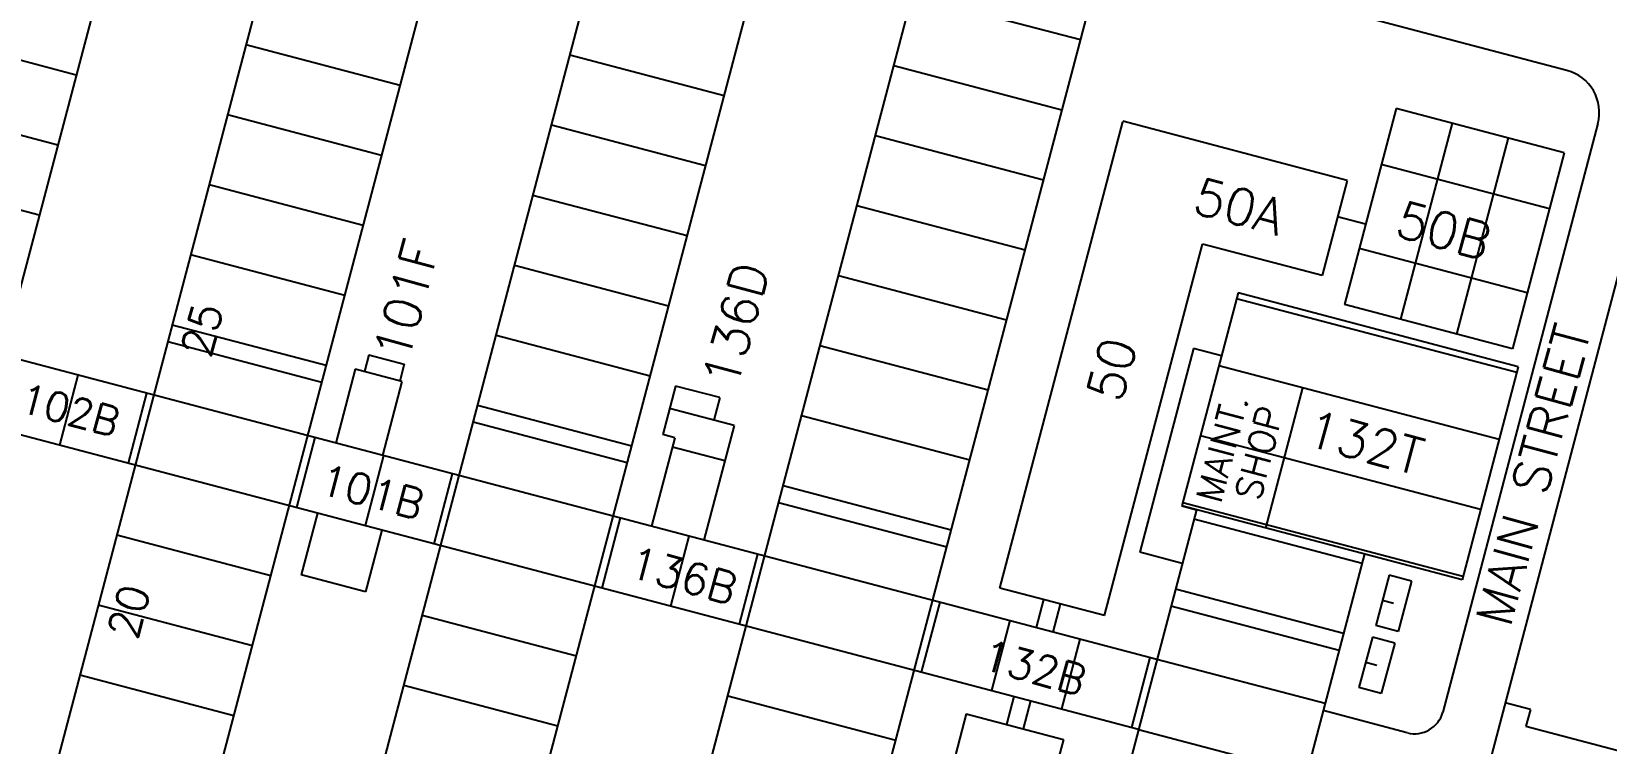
# Model space of a CAD drawing. Extents: x -16413 to 78405, y -232 to 83089.
# Drawn here: x 33437 to 39959, y 28326 to 31275 of the extents above; entities that cross this region are included whole.
import ezdxf
from ezdxf.enums import TextEntityAlignment as Align

# ---------------------------------------------------------------- set-up
doc = ezdxf.new("R2010")
doc.units = 0
doc.header["$LTSCALE"] = 350
doc.header["$MEASUREMENT"] = 0
doc.linetypes.add('CV45', pattern=[1, 1])
doc.layers.add('BACKGROUND', color=7, linetype='CONTINUOUS')
doc.styles.add('SIMPLEX', font='SIMPLEX')

msp = doc.modelspace()

# ---------------------------------------------------------------- linework, layer by layer
at = {"layer": 'BACKGROUND', "linetype": 'CV45'}
for p, q in [((34791.2, 22720.3), (38154.7, 35484.5)), ((35640.3, 23117), (38851, 35301)), ((32899.7, 23218.7), (35966.1, 34855.2)), ((33526.3, 23053.6), (36592.7, 34690.1)), ((34164.5, 22885.4), (37231, 34521.9))]:
    msp.add_line(p, q, dxfattribs=at)
at = {"layer": 'BACKGROUND'}
for p, q in [((34701.4, 35188.7), (31635, 23552)), ((35327.9, 35023.4), (32261.6, 23386.8)), ((38097.5, 28674.3), (18742.2, 33774.6)), ((38021.1, 28384.2), (18665.7, 33484.2)), ((37780.7, 31239.7), (37084.5, 31423.2)), ((39795, 31113.3), (38866.7, 31357.9)), ((33622.5, 31094.5), (32984.3, 31262.7)), ((34963.8, 31051.3), (34325.5, 31219.5)), ((36305, 31008.1), (35666.8, 31176.3)), ((37704.3, 30949.6), (37008.1, 31133.1)), ((33546, 30804.4), (32907.8, 30972.6)), ((34887.3, 30761.2), (34249.1, 30929.4)), ((39087.6, 30956.4), (38873.6, 30144.1)), ((39783.9, 30772.9), (39087.7, 30956.3)), ((36228.6, 30718), (35590.4, 30886.2)), ((37447.3, 28969.7), (37956.1, 30900.8)), ((38885, 30658.2), (37956.7, 30902.8)), ((39319.7, 30895.2), (39105.7, 30082.9)), ((39923.2, 30893.3), (39280.8, 28455.6)), ((37627.9, 30659.5), (36931.6, 30843)), ((40155.3, 30832.2), (38508.7, 24583.5)), ((39551.8, 30834.1), (39337.8, 30021.8)), ((39722.7, 30540.8), (39026.5, 30724.3)), ((39783.9, 30772.9), (39569.9, 29960.6)), ((33469.6, 30514.3), (32831.4, 30682.5)), ((38885, 30658.2), (38781.1, 30263.6)), ((34810.9, 30471.1), (34172.7, 30639.3)), ((36152.1, 30427.9), (35513.9, 30596.1)), ((37551.4, 30369.4), (36855.2, 30552.9)), ((38961.3, 30476.7), (38845.3, 30507.3)), ((37880.6, 28855.6), (38285.9, 30394.1)), ((38781.1, 30263.6), (38285.9, 30394.1)), ((34734.4, 30181), (34096.2, 30349.2)), ((39631, 30192.7), (38934.8, 30376.1)), ((36075.7, 30137.8), (35437.5, 30306)), ((37475, 30079.3), (36778.7, 30262.8)), ((38433.3, 30191.9), (38200.9, 29310)), ((39587.3, 29861.9), (38426.9, 30167.7)), ((39593.7, 29886.1), (38433.3, 30191.9)), ((39569.9, 29960.6), (38873.6, 30144.1)), ((34658, 29890.9), (34019.8, 30059.1)), ((35999.3, 29847.8), (35361, 30015.9)), ((34639.6, 29821.3), (34001.4, 29989.5)), ((34834.2, 29935.5), (34815.8, 29865.9)), ((34834.2, 29935.5), (34981.2, 29896.8)), ((37398.5, 29789.2), (36702.3, 29972.7)), ((38248.5, 29961.3), (38026.3, 29118.1)), ((38364.5, 29930.8), (38248.5, 29961.3)), ((34778.1, 29875.8), (34697.6, 29570.2)), ((34971.5, 29824.8), (34778.1, 29875.8)), ((34981.2, 29896.8), (34962.8, 29827.1)), ((39514.2, 29584.4), (38353.8, 29890.2)), ((39593.7, 29886.1), (39361.3, 29004.2)), ((33630, 29851.6), (33553.6, 29561.5)), ((34971.5, 29824.8), (34891, 29519.3)), ((36104.2, 29806.5), (36051.2, 29605.3)), ((36287, 29758.3), (36104.2, 29806.5)), ((33914.3, 29776.7), (33837.9, 29486.6)), ((36287, 29758.3), (36262.5, 29665.5)), ((38549, 29218.2), (38701.9, 29798.4)), ((35922.8, 29557.7), (35284.6, 29725.8)), ((36346.7, 29643.3), (36079.8, 29713.7)), ((37322.1, 29499.1), (36625.9, 29682.6)), ((35904.5, 29488), (35266.2, 29656.2)), ((36346.7, 29643.3), (36221.6, 29168.6)), ((34610.6, 29593.2), (34534.1, 29303.1)), ((36101.5, 29592.1), (36005, 29225.7)), ((36101.5, 29592.1), (36051.2, 29605.3)), ((36307.9, 29496.3), (36091.3, 29553.4)), ((39437.7, 29294.3), (38277.3, 29600.1)), ((34894.9, 29518.3), (34818.4, 29228.2)), ((35179.1, 29443.4), (35102.7, 29153.3)), ((37245.6, 29209), (36549.4, 29392.5)), ((38260.9, 29294.2), (36339.3, 22002.1)), ((37227.3, 29139.4), (36531.1, 29322.9)), ((39361.3, 29004.2), (38200.9, 29310)), ((38200.9, 29310), (38260.9, 29294.2)), ((39364.6, 29016.8), (38204.2, 29322.5)), ((34621.1, 29280.1), (34553.9, 29024.9)), ((35875.4, 29259.9), (35798.9, 28969.8)), ((38946.6, 29071.1), (38250.4, 29254.5)), ((34428.6, 29020.7), (33790.4, 29188.8)), ((34888, 29209.8), (34820.8, 28954.5)), ((36159.7, 29185), (36083.2, 28894.9)), ((36444, 29110.1), (36367.5, 28820)), ((38957.1, 29110.7), (37035.6, 21818.6)), ((38202.3, 29071.7), (38026.3, 29118.1)), ((34820.8, 28954.5), (34553.9, 29024.9)), ((39059.2, 29022.8), (39003.3, 28814.2)), ((39151.9, 28998), (39059.2, 29022.8)), ((37880.6, 28855.6), (37447.3, 28969.7)), ((38870.2, 28781), (38174, 28964.4)), ((39151.9, 28998), (39096, 28789.3)), ((34352.2, 28730.6), (33714, 28898.7)), ((37198.2, 28911.3), (37121.8, 28621.2)), ((37598.6, 28805.8), (37629.1, 28921.8)), ((37668.2, 28787.5), (37698.8, 28903.5)), ((38851.8, 28711.3), (38155.6, 28894.8)), ((39077.6, 28906.1), (39031.2, 28918.5)), ((35693.5, 28687.4), (35055.2, 28855.5)), ((37488.3, 28834.9), (37411.9, 28544.7)), ((38989.7, 28766.1), (38933.7, 28557.4)), ((39082.4, 28741.2), (38989.7, 28766.1)), ((39096, 28789.3), (39003.3, 28814.2)), ((37778.4, 28758.4), (37702.1, 28468.7)), ((39082.4, 28741.2), (39026.5, 28532.6)), ((38068.5, 28682), (37992.1, 28391.9)), ((38793.7, 28490.9), (38097.5, 28674.3)), ((39008.1, 28649.3), (38961.7, 28661.8)), ((34275.8, 28440.5), (33637.5, 28608.6)), ((35617, 28397.3), (34978.8, 28565.4)), ((37016.3, 28338.8), (36320.1, 28522.2)), ((37504.7, 28520.3), (37474.1, 28404.2)), ((37574.3, 28501.9), (37543.8, 28385.9)), ((39026.5, 28532.6), (38933.7, 28557.4)), ((37307.8, 28448.1), (37060.2, 27508.2)), ((37307.8, 28448.1), (37710.1, 28342.1)), ((39134.2, 28370.1), (38786.1, 28461.8)), ((39643.6, 28466.5), (39539.2, 28494)), ((39643.6, 28466.5), (39625.3, 28396.9)), ((38021.1, 28384.2), (38717.3, 28200.8)), ((39625.3, 28396.9), (40101, 28271.5)), ((37710.1, 28342.1), (37462.4, 27402.2))]:
    msp.add_line(p, q, dxfattribs=at)
for centre, radius, start, end in [((39749.2, 30939.2), 180, 345.23747, 75.23759), ((39164.8, 28486.1), 120, 255.23809, 345.23717)]:
    msp.add_arc(centre, radius, start, end, dxfattribs=at)

# ---------------------------------------------------------------- texts
at = {"layer": 'BACKGROUND', "style": 'SIMPLEX'}
for s, height, rotation, p in [('50A', 150, 344.75, (38417.5, 30477.8)), ('50B', 150, 344.75, (39265.5, 30378.8)), ('101F', 150, 74.75, (35062.2, 30143)), ('136D', 150, 74.75, (36425.6, 30040.7)), ('50', 150, 74.75, (37983.1, 29856.4)), ('102B', 119.77, 345.1981, (33580.9, 29649)), ('132T', 150, 344.75, (38939.9, 29499.6)), ('101B', 125, 345.1981, (34831.3, 29307.2)), ('136B', 130, 344.75, (36118.6, 28959))]:
    msp.add_text(s, height=height, rotation=rotation, dxfattribs=at).set_placement(p, align=Align.CENTER)
for s, height, rotation, p in [('25', 126.98, 74.75, (34176, 29917.9)), ('MAIN STREET', 150, 74.75, (39559.5, 28801.6)), ('MAINT.', 107.79, 75.23652, (38361.6, 29315.9)), ('SHOP', 107.79, 75.23652, (38522.4, 29325.9)), ('20', 126.98, 74.75, (33872.9, 28751.1)), ('132B', 125, 344.75, (37363.7, 28637.3))]:
    msp.add_text(s, height=height, rotation=rotation, dxfattribs=at).set_placement(p)

doc.saveas('drawing.dxf')
